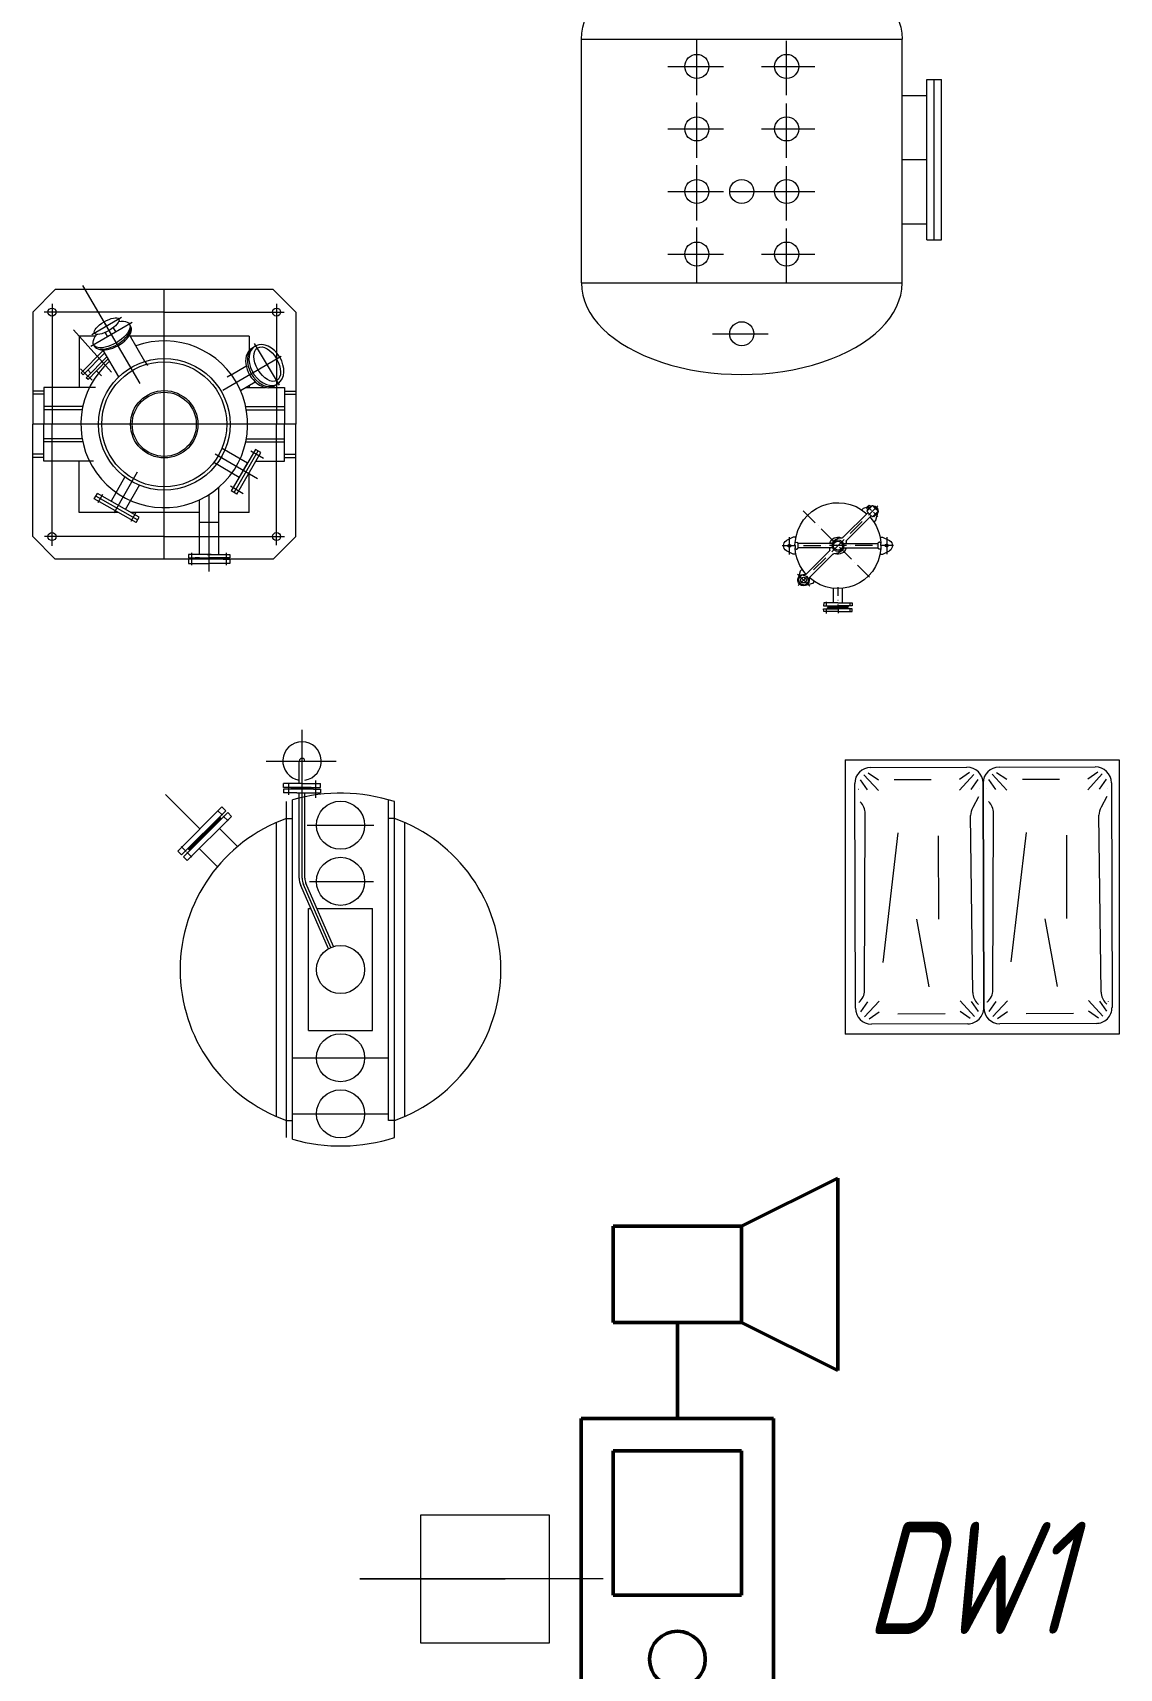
# Model space of a CAD drawing. Header units: millimetres. Extents: x 1337 to 8186, y 1899 to 5236.
# Drawn here: x 2232.4 to 2266.3, y 2555.1 to 2606.1 of the extents above; entities that cross this region are included whole.
import ezdxf

# ---------------------------------------------------------------- set-up
doc = ezdxf.new("R2010")
doc.units = ezdxf.units.MM
for name, color, linetype, lineweight in [('Линия связи (Вновь)', 3, 'Continuous', 60), ('Связь', 84, 'Continuous', 50), ('Строительный', 251, 'Continuous', 13), ('Текст', 2, 'Continuous', 25)]:
    doc.layers.add(name, color=color, linetype=linetype, lineweight=lineweight)
doc.styles.add('Simplex', font='simplex.shx', dxfattribs={"width": 0.7, "oblique": 15})

# ---------------------------------------------------------------- blocks, each defined once
blk = doc.blocks.new('A$C178B2837')
at = {"layer": 'Строительный', "ltscale": 100}
for p, q in [((234.169, 290.122), (234.169, 297.722)), ((234.169, 297.722), (244.169, 297.722)), ((237.769, 295.972), (237.769, 297.696)), ((240.569, 295.972), (240.569, 297.664)), ((244.169, 290.122), (244.169, 297.722)), ((236.861, 296.872), (238.596, 296.872)), ((239.78, 296.872), (241.452, 296.872)), ((244.944, 291.465), (244.944, 296.465)), ((244.944, 296.465), (245.394, 296.465)), ((245.169, 291.465), (245.169, 296.465)), ((245.394, 291.465), (245.394, 296.465)), ((244.169, 295.965), (244.944, 295.965)), ((237.769, 294.022), (237.769, 295.746)), ((240.569, 294.022), (240.569, 295.714)), ((236.861, 294.922), (238.596, 294.922)), ((239.78, 294.922), (241.452, 294.922)), ((237.769, 292.072), (237.769, 293.796)), ((240.569, 292.072), (240.569, 293.764)), ((244.169, 293.965), (244.944, 293.965)), ((236.861, 292.972), (238.596, 292.972)), ((238.794, 292.972), (241.452, 292.972)), ((237.769, 290.122), (237.769, 291.846)), ((240.569, 290.122), (240.569, 291.814)), ((244.169, 291.965), (244.944, 291.965)), ((244.944, 291.465), (245.394, 291.465)), ((236.861, 291.022), (238.596, 291.022)), ((239.78, 291.022), (241.452, 291.022)), ((217.066, 289.214), (217.766, 289.914)), ((224.566, 289.914), (217.766, 289.914)), ((220.419, 286.986), (218.627, 290.04)), ((221.166, 281.514), (221.166, 289.914)), ((225.266, 289.214), (224.566, 289.914)), ((234.169, 290.122), (244.169, 290.122)), ((217.066, 289.214), (217.066, 285.714)), ((221.166, 289.214), (217.426, 289.214)), ((217.676, 289.465), (217.676, 285.714)), ((221.166, 289.214), (224.9, 289.214)), ((224.666, 289.467), (224.666, 285.714)), ((225.266, 289.214), (225.266, 285.714)), ((219.517, 287.344), (218.338, 288.662)), ((220.17, 288.888), (218.877, 288.138)), ((219.837, 289.042), (218.906, 288.502)), ((219.371, 288.772), (219.29, 288.91)), ((219.577, 288.717), (219.652, 288.589)), ((219.024, 288.464), (218.516, 288.464)), ((218.516, 288.464), (218.516, 286.864)), ((219.319, 288.565), (219.393, 288.437)), ((220.565, 287.674), (220.078, 288.505)), ((223.816, 288.464), (220.102, 288.464)), ((223.816, 288.464), (223.816, 288.019)), ((224.021, 288.165), (223.928, 288.1)), ((224.763, 286.938), (223.98, 288.233)), ((238.261, 288.536), (239.996, 288.536)), ((218.579, 287.319), (219.254, 288)), ((218.638, 287.261), (219.309, 287.94)), ((218.735, 287.165), (219.381, 287.818)), ((219.055, 287.379), (219.421, 287.75)), ((219.747, 287.194), (219.26, 288.025)), ((219.463, 287.679), (219.463, 287.679)), ((220.565, 287.674), (220.64, 287.546)), ((222.99, 286.779), (224.814, 287.843)), ((218.631, 287.37), (218.553, 287.447)), ((218.638, 287.261), (218.579, 287.319)), ((218.914, 287.09), (218.631, 287.37)), ((218.789, 287.111), (218.735, 287.165)), ((218.881, 287.312), (218.783, 287.408)), ((219.055, 287.379), (218.789, 287.111)), ((219.214, 287.222), (219.055, 287.379)), ((223.255, 287.261), (223.13, 287.188)), ((223.255, 287.261), (223.713, 287.529)), ((217.416, 286.748), (217.066, 286.748)), ((217.416, 286.648), (217.066, 286.648)), ((219.02, 286.864), (217.416, 286.864)), ((217.416, 286.864), (217.416, 285.714)), ((223.54, 286.772), (223.998, 287.04)), ((223.697, 286.864), (224.327, 286.864)), ((223.816, 286.933), (223.816, 286.864)), ((224.49, 286.864), (224.916, 286.864)), ((224.729, 286.995), (224.614, 286.916)), ((224.916, 286.864), (224.916, 285.714)), ((224.916, 286.748), (225.266, 286.748)), ((224.916, 286.648), (225.266, 286.648)), ((218.624, 286.264), (217.416, 286.264)), ((218.605, 286.164), (217.416, 286.164)), ((223.707, 286.264), (224.916, 286.264)), ((223.726, 286.164), (224.916, 286.164)), ((225.266, 285.714), (217.066, 285.714)), ((217.066, 282.214), (217.066, 285.714)), ((217.416, 284.564), (217.416, 285.714)), ((217.676, 281.925), (217.676, 285.714)), ((224.666, 281.947), (224.666, 285.714)), ((224.916, 284.564), (224.916, 285.714)), ((225.266, 282.214), (225.266, 285.714)), ((218.605, 285.264), (217.416, 285.264)), ((218.624, 285.164), (217.416, 285.164)), ((223.707, 285.164), (224.916, 285.164)), ((223.726, 285.264), (224.916, 285.264)), ((217.416, 284.78), (217.066, 284.78)), ((217.416, 284.68), (217.066, 284.68)), ((217.416, 284.68), (217.416, 284.78)), ((217.416, 284.68), (217.416, 284.68)), ((217.416, 284.68), (217.416, 284.68)), ((218.961, 284.564), (217.416, 284.564)), ((218.516, 282.964), (218.516, 284.564)), ((222.755, 284.792), (224.074, 284.026)), ((222.967, 284.968), (223.761, 284.508)), ((224.007, 284.932), (223.254, 283.635)), ((223.341, 283.585), (224.093, 284.882)), ((223.427, 283.534), (224.18, 284.832)), ((224.264, 284.651), (223.87, 284.88)), ((224.18, 284.832), (224.007, 284.932)), ((224.024, 284.564), (224.916, 284.564)), ((224.916, 284.78), (225.266, 284.78)), ((224.916, 284.68), (225.266, 284.68)), ((219.936, 284.076), (219.507, 283.319)), ((220.32, 284.224), (219.593, 282.943)), ((223.5, 284.059), (222.707, 284.519)), ((223.5, 284.059), (223.761, 284.508)), ((223.816, 282.964), (223.816, 284.204)), ((218.983, 283.387), (219.081, 283.561)), ((220.386, 282.821), (219.081, 283.561)), ((219.244, 283.528), (219.095, 283.264)), ((219.961, 283.062), (220.403, 283.842)), ((222.566, 281.127), (222.566, 283.523)), ((222.866, 281.652), (222.866, 283.747)), ((223.626, 283.551), (223.231, 283.78)), ((223.427, 283.534), (223.254, 283.635)), ((220.287, 282.647), (218.983, 283.387)), ((220.287, 282.647), (218.983, 283.387)), ((220.337, 282.734), (219.032, 283.474)), ((222.266, 281.652), (222.266, 283.358)), ((241.456, 282.644), (241.088, 283.012)), ((242.908, 283.047), (242.965, 283.104)), ((242.965, 283.104), (243.1, 283.145)), ((243.146, 283.191), (243.055, 283.101)), ((243.055, 283.101), (243.092, 283.064)), ((243.155, 283.091), (243.067, 283.002)), ((243.2, 283.173), (243.074, 283.046)), ((243.074, 283.046), (243.092, 283.028)), ((243.081, 283.165), (243.218, 283.028)), ((243.139, 283.143), (243.107, 283.111)), ((243.117, 282.876), (243.41, 283.169)), ((243.182, 283.155), (243.146, 283.191)), ((243.155, 283.091), (243.243, 283.179)), ((243.17, 283.167), (243.191, 283.174)), ((243.218, 283.154), (243.2, 283.173)), ((243.243, 283.179), (243.332, 283.091)), ((243.282, 283.141), (243.295, 283.154)), ((243.395, 283.054), (243.295, 283.154)), ((243.42, 283.002), (243.332, 283.091)), ((243.395, 283.054), (243.382, 283.041)), ((219.728, 282.964), (218.516, 282.964)), ((220.274, 282.943), (220.125, 282.68)), ((222.266, 282.964), (220.134, 282.964)), ((220.287, 282.647), (220.386, 282.821)), ((222.866, 282.652), (222.266, 282.652)), ((223.816, 282.964), (222.866, 282.964)), ((241.551, 282.549), (241.552, 282.55)), ((242.332, 282.191), (243.105, 282.964)), ((243.205, 282.864), (242.432, 282.09)), ((242.549, 282.309), (242.927, 282.687)), ((243.023, 282.782), (243.024, 282.783)), ((243.067, 283.002), (243.155, 282.914)), ((243.243, 282.825), (243.155, 282.914)), ((243.332, 282.914), (243.243, 282.825)), ((243.246, 283), (243.247, 283)), ((243.287, 282.833), (243.269, 282.851)), ((243.275, 282.971), (243.411, 282.835)), ((243.413, 282.959), (243.287, 282.833)), ((243.287, 282.668), (243.344, 282.725)), ((243.332, 282.914), (243.42, 283.002)), ((243.344, 282.725), (243.414, 282.951)), ((243.395, 282.977), (243.413, 282.959)), ((217.766, 281.514), (217.066, 282.214)), ((221.166, 282.214), (217.433, 282.214)), ((221.166, 282.214), (224.917, 282.214)), ((224.566, 281.514), (225.266, 282.214)), ((240.777, 282.197), (240.568, 282.087)), ((240.651, 282.195), (240.651, 281.659)), ((240.857, 282.197), (240.777, 282.197)), ((242.006, 282.001), (240.919, 282.001)), ((240.919, 282.001), (240.919, 281.93)), ((242.024, 282.076), (241.645, 282.455)), ((241.977, 282.002), (242.001, 282.037)), ((241.979, 281.741), (242.359, 282.119)), ((242.001, 282.037), (242.031, 282.069)), ((242.315, 282.181), (242.306, 282.179)), ((242.324, 282.185), (242.315, 282.181)), ((242.332, 282.191), (242.324, 282.185)), ((242.334, 282.001), (243.42, 282.001)), ((242.421, 282.033), (242.418, 282.001)), ((242.42, 282.024), (242.427, 282.001)), ((242.422, 282.065), (242.421, 282.033)), ((242.422, 282.065), (242.423, 282.074)), ((242.423, 282.074), (242.426, 282.083)), ((242.426, 282.083), (242.432, 282.09)), ((242.454, 282.214), (242.454, 282.214)), ((243.42, 282.001), (243.422, 282.012)), ((243.42, 281.93), (243.42, 282.001)), ((243.422, 282.012), (243.426, 282.022)), ((243.426, 282.022), (243.434, 282.03)), ((243.434, 282.03), (243.445, 282.036)), ((243.445, 282.036), (243.455, 282.037)), ((243.473, 282.038), (243.455, 282.037)), ((243.473, 282.038), (243.484, 282.036)), ((243.482, 282.198), (243.562, 282.198)), ((243.484, 282.036), (243.494, 282.03)), ((243.494, 282.03), (243.502, 282.022)), ((243.502, 282.022), (243.507, 282.012)), ((243.507, 282.012), (243.509, 282.001)), ((243.509, 281.93), (243.509, 282.001)), ((243.562, 282.198), (243.771, 282.088)), ((243.688, 282.197), (243.688, 281.66)), ((224.566, 281.514), (217.766, 281.514)), ((222.624, 281.652), (221.924, 281.652)), ((221.924, 281.652), (221.924, 281.552)), ((221.924, 281.552), (222.566, 281.552)), ((222.129, 281.514), (221.924, 281.514)), ((221.924, 281.514), (221.924, 281.376)), ((222.027, 281.322), (222.027, 281.705)), ((222.266, 281.552), (222.129, 281.552)), ((222.129, 281.552), (222.129, 281.514)), ((222.507, 281.652), (223.207, 281.652)), ((223.207, 281.552), (222.566, 281.552)), ((223.002, 281.552), (223.002, 281.514)), ((223.002, 281.514), (223.207, 281.514)), ((223.104, 281.322), (223.104, 281.705)), ((223.207, 281.652), (223.207, 281.552)), ((223.207, 281.514), (223.207, 281.376)), ((240.828, 281.929), (240.434, 281.929)), ((240.776, 281.661), (240.568, 281.772)), ((240.857, 281.661), (240.776, 281.661)), ((240.83, 281.93), (240.83, 281.858)), ((240.831, 281.847), (240.83, 281.858)), ((240.837, 281.838), (240.831, 281.847)), ((240.845, 281.83), (240.837, 281.838)), ((240.854, 281.824), (240.845, 281.83)), ((240.865, 281.822), (240.854, 281.824)), ((240.865, 281.822), (240.883, 281.823)), ((240.894, 281.825), (240.883, 281.823)), ((240.904, 281.83), (240.894, 281.825)), ((240.912, 281.838), (240.904, 281.83)), ((240.917, 281.847), (240.912, 281.838)), ((240.919, 281.859), (240.917, 281.847)), ((240.919, 281.93), (240.919, 281.859)), ((242.006, 281.858), (240.919, 281.859)), ((240.962, 281.93), (240.963, 281.931)), ((241.632, 281.929), (241.096, 281.929)), ((241.909, 281.768), (241.178, 281.037)), ((241.278, 280.936), (242.009, 281.667)), ((241.411, 281.172), (241.79, 281.551)), ((241.766, 281.93), (241.767, 281.931)), ((241.885, 281.646), (241.885, 281.647)), ((242.436, 281.93), (241.901, 281.93)), ((241.914, 281.775), (241.909, 281.768)), ((241.92, 281.831), (241.911, 281.859)), ((241.918, 281.784), (241.914, 281.775)), ((241.92, 281.793), (241.918, 281.784)), ((241.92, 281.826), (241.924, 281.858)), ((241.92, 281.793), (241.92, 281.826)), ((242.009, 281.667), (242.016, 281.673)), ((242.016, 281.673), (242.025, 281.677)), ((242.025, 281.677), (242.035, 281.678)), ((242.119, 281.981), (242.12, 281.981)), ((242.593, 281.507), (242.213, 281.886)), ((242.34, 281.822), (242.311, 281.789)), ((242.333, 281.858), (243.42, 281.859)), ((242.366, 281.858), (242.34, 281.822)), ((242.57, 281.93), (242.57, 281.931)), ((243.24, 281.931), (242.704, 281.93)), ((243.374, 281.931), (243.375, 281.931)), ((243.42, 281.859), (243.42, 281.93)), ((243.473, 281.822), (243.455, 281.823)), ((243.484, 281.824), (243.473, 281.822)), ((243.482, 281.663), (243.563, 281.663)), ((243.494, 281.829), (243.484, 281.824)), ((243.502, 281.837), (243.494, 281.829)), ((243.507, 281.847), (243.502, 281.837)), ((243.902, 281.931), (243.507, 281.931)), ((243.509, 281.858), (243.507, 281.847)), ((243.509, 281.93), (243.509, 281.858)), ((243.563, 281.663), (243.771, 281.772)), ((221.924, 281.376), (222.566, 281.376)), ((223.207, 281.376), (222.566, 281.376)), ((240.908, 281.044), (241.288, 280.665)), ((240.995, 281.134), (240.925, 280.908)), ((240.928, 280.691), (241.222, 280.983)), ((240.937, 280.9), (241.053, 281.016)), ((241.053, 281.192), (240.995, 281.134)), ((241.053, 281.016), (241.212, 280.973)), ((241.155, 281.027), (241.142, 281.028)), ((241.167, 281.031), (241.155, 281.027)), ((241.178, 281.037), (241.167, 281.031)), ((241.212, 280.973), (241.254, 280.815)), ((241.317, 281.078), (241.317, 281.079)), ((242.687, 281.413), (242.688, 281.413)), ((243.15, 280.949), (242.782, 281.318)), ((240.978, 280.741), (240.937, 280.9)), ((241.137, 280.698), (240.978, 280.741)), ((241.254, 280.815), (241.137, 280.698)), ((241.374, 280.755), (241.148, 280.685)), ((241.268, 280.914), (241.27, 280.926)), ((241.268, 280.902), (241.268, 280.914)), ((241.27, 280.926), (241.278, 280.936)), ((241.431, 280.812), (241.374, 280.755)), ((242.027, 280.144), (242.027, 280.598)), ((242.169, 280.631), (242.169, 280.361)), ((242.312, 280.144), (242.312, 280.598)), ((241.723, 280.144), (241.722, 280.055)), ((241.722, 280.055), (242.169, 280.054)), ((241.723, 279.876), (241.722, 279.965)), ((241.722, 279.965), (242.169, 279.965)), ((242.169, 280.144), (241.723, 280.144)), ((241.802, 280.177), (241.802, 280.035)), ((241.802, 279.994), (241.803, 279.995)), ((241.802, 279.955), (241.802, 279.814)), ((241.866, 280.018), (241.83, 280.054)), ((241.83, 279.965), (241.866, 280.001)), ((241.866, 280.001), (241.866, 280.018)), ((241.866, 280.018), (242.169, 280.018)), ((241.866, 280.001), (242.169, 280.001)), ((242.169, 280.228), (242.17, 280.229)), ((242.169, 280.144), (242.616, 280.144)), ((242.169, 280.093), (242.17, 279.825)), ((242.616, 280.055), (242.169, 280.054)), ((242.473, 280.018), (242.169, 280.018)), ((242.473, 280.001), (242.169, 280.001)), ((242.616, 279.965), (242.169, 279.965)), ((242.473, 280.018), (242.509, 280.055)), ((242.473, 280.001), (242.473, 280.018)), ((242.509, 279.965), (242.473, 280.001)), ((242.536, 280.156), (242.536, 280.045)), ((242.536, 279.964), (242.536, 279.853)), ((242.537, 280.004), (242.537, 280.005)), ((242.615, 279.876), (242.616, 279.965)), ((242.616, 280.144), (242.616, 280.055)), ((242.169, 279.876), (241.723, 279.876)), ((242.169, 279.876), (242.615, 279.876)), ((225.461, 271.568), (225.461, 276.183)), ((224.339, 275.214), (226.526, 275.214)), ((225.373, 274.511), (225.373, 275.214)), ((242.388, 275.248), (250.938, 275.248)), ((242.388, 275.248), (242.388, 266.704)), ((243.191, 275.014), (246.191, 275.023)), ((246.269, 274.859), (245.955, 274.642)), ((247.114, 274.861), (247.429, 274.646)), ((247.191, 275.026), (250.191, 275.035)), ((250.269, 274.871), (249.955, 274.653)), ((250.938, 275.248), (250.938, 266.704)), ((224.886, 274.391), (224.886, 274.511)), ((225.461, 274.511), (224.886, 274.511)), ((225.746, 274.391), (224.886, 274.391)), ((224.886, 274.341), (224.886, 274.221)), ((225.821, 274.341), (224.886, 274.341)), ((225.036, 274.524), (225.036, 274.159)), ((225.101, 274.341), (225.121, 274.361)), ((225.746, 274.361), (225.121, 274.361)), ((225.176, 274.361), (225.176, 274.391)), ((225.461, 274.511), (226.036, 274.511)), ((225.746, 274.391), (226.036, 274.391)), ((225.746, 274.361), (225.746, 274.391)), ((225.746, 274.361), (225.801, 274.361)), ((225.821, 274.341), (225.801, 274.361)), ((225.821, 274.341), (225.826, 274.341)), ((225.826, 274.341), (226.036, 274.341)), ((225.886, 274.608), (225.886, 274.073)), ((226.036, 274.391), (226.036, 274.511)), ((226.036, 274.341), (226.036, 274.221)), ((242.713, 267.512), (242.692, 274.512)), ((242.859, 274.632), (243.076, 274.318)), ((242.976, 274.79), (243.43, 274.3)), ((243.114, 274.85), (243.429, 274.634)), ((243.92, 274.637), (245.079, 274.64)), ((246.407, 274.8), (245.956, 274.307)), ((246.525, 274.643), (246.31, 274.328)), ((246.585, 274.348), (246.582, 274.346)), ((246.692, 274.524), (246.713, 267.524)), ((246.713, 267.524), (246.692, 274.524)), ((246.801, 274.349), (246.804, 274.346)), ((246.859, 274.644), (247.076, 274.33)), ((246.976, 274.802), (247.43, 274.311)), ((247.92, 274.649), (249.079, 274.652)), ((250.407, 274.812), (249.956, 274.319)), ((250.525, 274.655), (250.31, 274.34)), ((250.585, 274.36), (250.582, 274.358)), ((250.692, 274.536), (250.713, 267.536)), ((222.277, 273.098), (221.207, 274.168)), ((225.301, 274.221), (224.886, 274.221)), ((224.978, 263.478), (224.978, 273.95)), ((225.161, 263.422), (225.161, 274.005)), ((225.161, 264.006), (225.161, 274.005)), ((225.301, 274.221), (226.036, 274.221)), ((225.373, 271.568), (225.373, 274.221)), ((225.548, 271.568), (225.548, 274.221)), ((228.161, 264.006), (228.161, 274.005)), ((228.344, 263.478), (228.344, 273.95)), ((242.801, 274.337), (242.804, 274.334)), ((242.861, 273.945), (242.871, 273.935)), ((246.554, 274.094), (246.369, 273.763)), ((246.861, 273.957), (246.871, 273.947)), ((250.554, 274.106), (250.369, 273.775)), ((222.966, 273.787), (221.587, 272.409)), ((223.087, 273.667), (221.708, 272.288)), ((221.764, 272.232), (223.143, 273.611)), ((221.884, 272.112), (223.263, 273.49)), ((222.917, 273.455), (221.92, 272.458)), ((221.934, 272.444), (222.931, 273.441)), ((222.889, 273.427), (221.948, 272.486)), ((221.962, 272.472), (222.903, 273.413)), ((222.828, 273.678), (222.977, 273.529)), ((222.889, 273.469), (222.889, 273.427)), ((222.945, 273.413), (222.903, 273.413)), ((222.931, 273.441), (222.917, 273.455)), ((222.966, 273.787), (223.087, 273.667)), ((223.154, 273.352), (223.005, 273.501)), ((223.263, 273.49), (223.143, 273.611)), ((224.978, 273.422), (225.161, 273.422)), ((228.344, 273.422), (228.161, 273.422)), ((242.997, 268.067), (243.018, 273.579)), ((246.375, 268), (246.305, 273.512)), ((246.997, 268.079), (247.018, 273.591)), ((250.375, 268.012), (250.305, 273.524)), ((222.404, 272.971), (222.447, 272.928)), ((222.889, 273.116), (223.454, 272.55)), ((224.661, 264.131), (224.661, 273.296)), ((225.622, 273.214), (227.701, 273.214)), ((228.661, 264.131), (228.661, 273.296)), ((243.573, 268.939), (244.042, 272.98)), ((245.29, 272.888), (245.298, 270.29)), ((247.573, 268.951), (248.042, 272.992)), ((249.29, 272.9), (249.298, 270.302)), ((221.587, 272.409), (221.708, 272.288)), ((221.697, 272.546), (221.846, 272.398)), ((222.022, 272.221), (221.874, 272.37)), ((221.906, 272.486), (221.948, 272.486)), ((221.92, 272.458), (221.934, 272.444)), ((221.962, 272.43), (221.962, 272.472)), ((222.259, 272.486), (222.825, 271.921)), ((221.884, 272.112), (221.764, 272.232)), ((226.283, 269.362), (225.422, 271.333)), ((226.361, 269.401), (225.503, 271.368)), ((226.443, 269.432), (225.583, 271.403)), ((225.699, 271.464), (227.686, 271.464)), ((225.661, 270.614), (225.736, 270.614)), ((225.661, 266.814), (225.661, 270.614)), ((225.927, 270.614), (227.661, 270.614)), ((227.661, 266.814), (227.661, 270.614)), ((245.016, 268.173), (244.626, 270.288)), ((249.016, 268.185), (248.626, 270.3)), ((242.999, 267.236), (243.449, 267.729)), ((246.429, 267.246), (245.976, 267.737)), ((246.547, 267.404), (246.33, 267.718)), ((246.881, 267.405), (247.096, 267.721)), ((246.999, 267.248), (247.449, 267.741)), ((250.429, 267.258), (249.976, 267.749)), ((250.547, 267.416), (250.33, 267.73)), ((250.605, 267.711), (250.602, 267.714)), ((242.821, 267.688), (242.824, 267.691)), ((242.881, 267.393), (243.096, 267.709)), ((243.137, 267.177), (243.45, 267.395)), ((244.04, 267.338), (245.513, 267.342)), ((246.292, 267.187), (245.977, 267.402)), ((246.554, 267.621), (246.522, 267.652)), ((246.605, 267.699), (246.602, 267.702)), ((246.821, 267.7), (246.824, 267.703)), ((247.137, 267.189), (247.45, 267.407)), ((248.04, 267.349), (249.513, 267.354)), ((250.292, 267.199), (249.977, 267.414)), ((250.554, 267.632), (250.522, 267.664)), ((225.661, 266.814), (227.661, 266.814)), ((250.938, 266.704), (242.388, 266.704)), ((246.215, 267.023), (243.215, 267.014)), ((250.215, 267.035), (247.215, 267.026)), ((225.161, 265.964), (228.161, 265.964)), ((225.161, 264.214), (228.161, 264.214)), ((224.978, 264.006), (225.161, 264.006)), ((228.344, 264.006), (228.161, 264.006)), ((229.163, 247.714), (229.163, 251.714)), ((229.163, 251.714), (233.163, 251.714)), ((233.163, 251.714), (233.163, 247.714)), ((234.852, 249.714), (227.262, 249.714)), ((227.262, 249.714), (231.789, 249.714)), ((233.163, 247.714), (229.163, 247.714))]:
    blk.add_line(p, q, dxfattribs=at)
for centre, radius in [((237.769, 296.872), 0.375), ((240.569, 296.872), 0.375), ((237.769, 294.922), 0.375), ((240.569, 294.922), 0.375), ((237.769, 292.972), 0.375), ((239.169, 292.972), 0.375), ((240.569, 292.972), 0.375), ((237.769, 291.022), 0.375), ((240.569, 291.022), 0.375), ((217.666, 289.214), 0.125), ((224.666, 289.214), 0.125), ((239.169, 288.536), 0.375), ((221.166, 285.714), 2.05), ((221.166, 285.714), 1.95), ((221.166, 285.714), 1.05), ((221.166, 285.714), 1), ((217.666, 282.214), 0.125), ((224.666, 282.214), 0.125), ((226.661, 273.214), 0.75), ((226.661, 271.464), 0.75), ((226.661, 268.714), 0.75), ((226.661, 265.964), 0.75), ((226.661, 264.214), 0.75)]:
    blk.add_circle(centre, radius, dxfattribs=at)
for centre, radius, start, end in [((221.166, 285.714), 2.6, 130.9141, 109.8889), ((225.461, 275.214), 0.6, 278.3855, 261.6145), ((225.461, 275.214), 0.0875, 0, 180), ((243.192, 274.514), 0.5, 90.1706, 180.1706), ((243.192, 274.514), 0.5, 90.1706, 180.1706), ((246.192, 274.523), 0.5, 0.1706, 90.1706), ((246.192, 274.523), 0.5, 0.1706, 90.1706), ((246.192, 274.523), 0.5, 0.1706, 90.1706), ((247.192, 274.526), 0.5, 90.1706, 180.1706), ((247.192, 274.526), 0.5, 90.1706, 180.1706), ((250.192, 274.535), 0.5, 0.1706, 90.1706), ((250.192, 274.535), 0.5, 0.1706, 90.1706), ((250.192, 274.535), 0.5, 0.1706, 90.1706), ((226.661, 268.714), 5.5, 72.1838, 105.8266), ((242.518, 273.581), 0.5, 359.7774, 45.1274), ((246.518, 273.593), 0.5, 359.7774, 45.1274), ((226.661, 268.714), 5, 109.6675, 250.3325), ((226.661, 268.714), 5, 289.6675, 70.3325), ((246.805, 273.519), 0.5, 150.7319, 180.7242), ((250.805, 273.531), 0.5, 150.7319, 180.7242), ((225.961, 271.568), 0.588, 180, 203.5747), ((225.961, 271.568), 0.5, 180, 203.5747), ((225.961, 271.568), 0.412, 180, 203.5747), ((242.497, 268.069), 0.5, 310.8148, 359.7774), ((246.875, 268.006), 0.5, 180.7242, 225.1272), ((246.497, 268.081), 0.5, 310.8148, 359.7774), ((250.875, 268.018), 0.5, 180.7242, 225.1272), ((243.213, 267.514), 0.5, 180.1706, 270.1706), ((246.213, 267.523), 0.5, 270.1706, 0.1706), ((246.213, 267.523), 0.5, 270.1706, 0.1706), ((247.213, 267.526), 0.5, 180.1706, 270.1706), ((250.213, 267.535), 0.5, 270.1706, 0.1706), ((250.213, 267.535), 0.5, 270.1706, 0.1706), ((226.661, 268.714), 5.5, 254.1734, 287.8162)]:
    blk.add_arc(centre, radius, start, end, dxfattribs=at)
at = {"layer": 'Строительный', "ltscale": 100, "extrusion": (0, 0, -1)}
for centre, major_axis, ratio, start_param, end_param in [((239.169, 297.722), (-5, 0), 0.571, 0, 3.141593), ((219.523, 288.513), (0.558, 0.327), 0.456858, 5.365801, 10.342162)]:
    blk.add_ellipse(centre, major_axis=major_axis, ratio=ratio, start_param=start_param, end_param=end_param, dxfattribs=at)
at = {"layer": 'Строительный', "ltscale": 100}
for centre, major_axis, ratio, start_param, end_param in [((239.169, 290.122), (-5, 0), 0.571, 0, 3.141593), ((219.539, 288.486), (-0.56, -0.327), 0.504652, -0.10149, 3.232617), ((219.549, 288.469), (-0.571, -0.308), 0.541558, -0.054123, 3.218615), ((219.539, 288.486), (-0.561, -0.329), 0.503076, 10.995574, 10.995593), ((219.549, 288.469), (-0.56, -0.328), 0.534337, 4.712365, 4.712389), ((224.35, 287.564), (-0.355, 0.587), 0.704232, 0.154195, 6.221805), ((224.246, 287.494), (0.348, -0.59), 0.704981, 3.072455, 6.332972), ((224.3, 287.524), (-0.355, 0.587), 0.704232, 0.043693, 3.04547)]:
    blk.add_ellipse(centre, major_axis=major_axis, ratio=ratio, start_param=start_param, end_param=end_param, dxfattribs=at)
for centre, major_axis, ratio in [((219.369, 288.775), (-0.379, -0.222), 0.355183), ((224.376, 287.588), (-0.298, 0.511), 0.566206)]:
    blk.add_ellipse(centre, major_axis=major_axis, ratio=ratio, dxfattribs=at)
for points in [[(240.832, 282.015), (240.916, 283.136), (242.223, 283.67), (243.066, 282.925)], [(243.109, 283.113), (243.092, 283.129), (243.118, 283.154), (243.133, 283.138)], [(243.133, 283.138), (243.149, 283.121), (243.126, 283.097), (243.109, 283.113)], [(243.191, 283.174), (243.326, 283.216), (243.456, 283.088), (243.414, 282.951)], [(243.166, 282.825), (243.365, 282.605), (243.489, 282.311), (243.506, 282.015)], [(240.568, 281.772), (240.44, 281.839), (240.441, 282.021), (240.568, 282.087)], [(240.62, 281.898), (240.579, 281.941), (240.639, 282.002), (240.682, 281.96)], [(240.83, 281.93), (240.829, 281.979), (240.812, 282.046), (240.883, 282.037)], [(240.883, 282.037), (240.905, 282.035), (240.917, 282.023), (240.919, 282.001)], [(242.043, 281.803), (241.883, 281.98), (242.12, 282.216), (242.296, 282.056)], [(241.911, 282.001), (241.953, 282.154), (242.121, 282.238), (242.268, 282.179)], [(242.068, 281.828), (241.941, 281.97), (242.128, 282.159), (242.271, 282.031)], [(242.031, 282.069), (242.105, 282.143), (242.201, 282.182), (242.306, 282.179)], [(242.296, 282.056), (242.455, 281.88), (242.22, 281.644), (242.043, 281.803)], [(242.271, 282.031), (242.398, 281.889), (242.21, 281.702), (242.068, 281.828)], [(243.657, 281.899), (243.615, 281.941), (243.677, 282.003), (243.719, 281.962)], [(243.771, 282.088), (243.899, 282.021), (243.898, 281.841), (243.771, 281.772)], [(240.682, 281.96), (240.722, 281.917), (240.663, 281.858), (240.62, 281.898)], [(241.173, 281.034), (240.971, 281.262), (240.852, 281.541), (240.832, 281.845)], [(243.506, 281.845), (243.424, 280.725), (242.118, 280.191), (241.274, 280.933)], [(242.311, 281.789), (242.242, 281.718), (242.134, 281.674), (242.035, 281.678)], [(242.427, 281.859), (242.388, 281.707), (242.22, 281.623), (242.075, 281.679)], [(243.455, 281.823), (243.435, 281.823), (243.42, 281.838), (243.42, 281.859)], [(243.719, 281.962), (243.76, 281.919), (243.699, 281.858), (243.657, 281.899)], [(240.979, 280.721), (240.838, 280.849), (240.958, 281.074), (241.142, 281.028)], [(241.033, 280.793), (240.952, 280.88), (241.073, 280.999), (241.159, 280.919)], [(241.268, 280.902), (241.312, 280.73), (241.114, 280.608), (240.979, 280.721)], [(241.159, 280.919), (241.24, 280.833), (241.12, 280.711), (241.033, 280.793)]]:
    blk.add_open_spline(points, degree=3, dxfattribs=at)
blk = doc.blocks.new('A$C20EB2E6C')
at = {"layer": 'Связь'}
for p, q in [((8, 17.5), (5, 16)), ((8, 11.5), (8, 17.5)), ((1, 13), (1, 16)), ((1, 16), (5, 16)), ((5, 16), (5, 13)), ((5, 13), (1, 13)), ((3, 13), (3, 10)), ((8, 11.5), (5, 13)), ((0, 0), (0, 10)), ((0, 10), (6, 10)), ((6, 10), (6, 0)), ((1, 4.5), (1, 9)), ((1, 9), (5, 9)), ((5, 9), (5, 4.5)), ((5, 4.5), (1, 4.5)), ((6, 0), (0, 0))]:
    blk.add_line(p, q, dxfattribs=at)
blk.add_circle((3, 2.5), 0.868, dxfattribs=at)

msp = doc.modelspace()

# ---------------------------------------------------------------- block references
at = {"layer": 'Линия связи (Вновь)'}
msp.add_blockref('A$C178B2837', (2015.334, 2308.196), dxfattribs=at)
at = {"layer": 'Связь'}
msp.add_blockref('A$C20EB2E6C', (2249.497, 2552.91), dxfattribs=at)

# ---------------------------------------------------------------- next in the draw order: texts
at = {"layer": 'Текст', "lineweight": 30, "insert": (2261.521, 2557.945), "char_height": 3.5, "attachment_point": 5, "style": 'Simplex', "bg_fill": 3, "box_fill_scale": 1.1, "bg_fill_color": 256, "bg_fill_transparency": 0}
msp.add_mtext_dynamic_manual_height_columns('DW1', width=8.70726, gutter_width=2253.656, heights=[0], dxfattribs=at)

doc.saveas('drawing.dxf')
